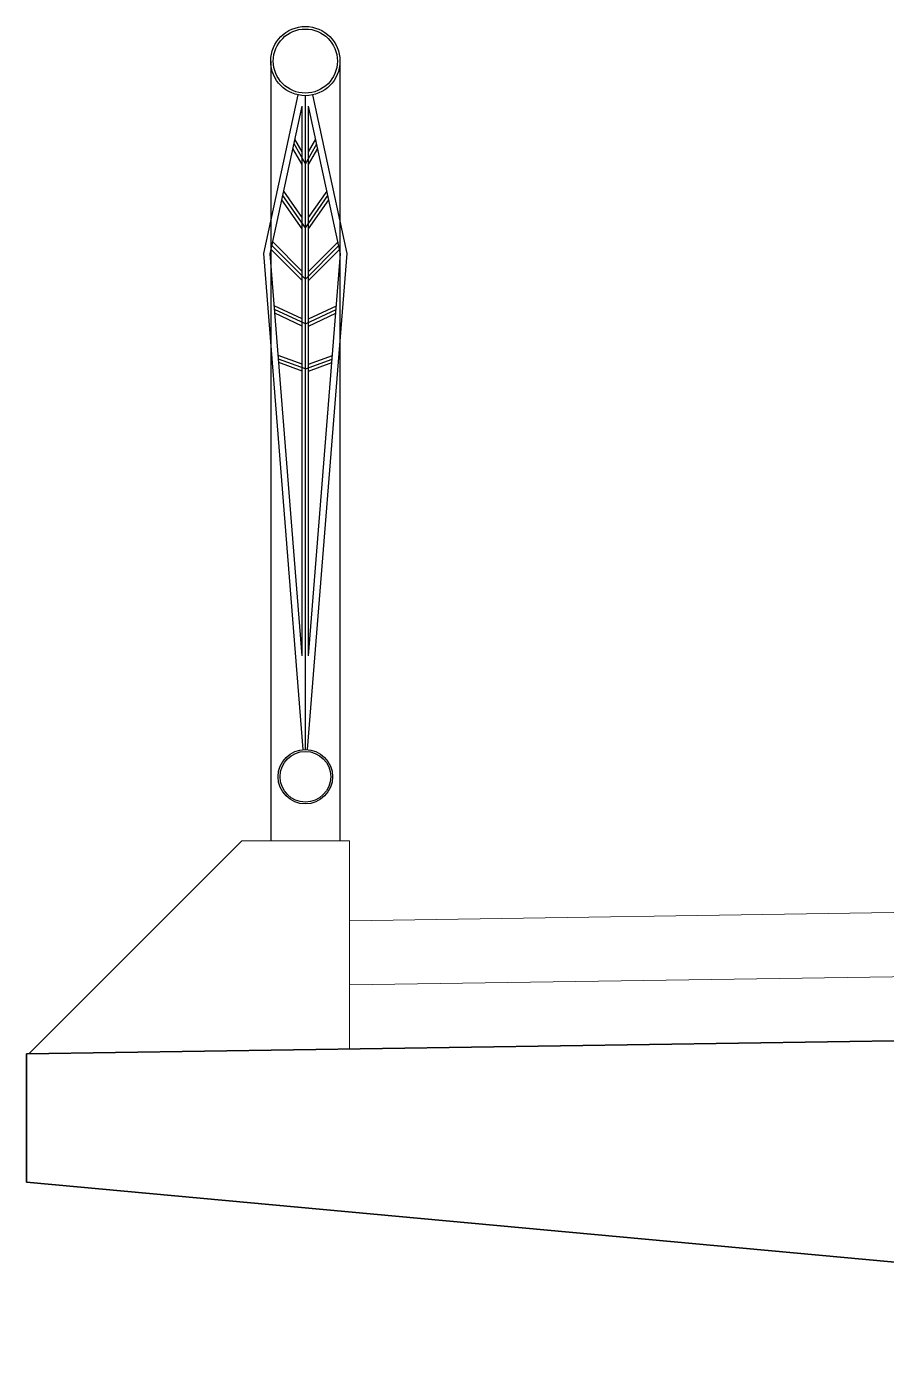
# Model space of a CAD drawing. Extents: x -2611510 to 954358, y -247163 to 181535.
# Drawn here: x 801163 to 802504, y -231160 to -229100 of the extents above; entities that cross this region are included whole.
import ezdxf

# ---------------------------------------------------------------- set-up
doc = ezdxf.new("R2010")
doc.units = 0
doc.linetypes.add('ACAD_ISO08W100', pattern=[36, 24, -3, 6, -3])
doc.layers.get('Defpoints').update_dxf_attribs({"color": 8})
for name, color, linetype, lineweight in [('文字', 7, 'Continuous', 15), ('标注', 3, 'Continuous', 18), ('结构轮廓', 1, 'Continuous', 35)]:
    doc.layers.add(name, color=color, linetype=linetype, lineweight=lineweight)

# ---------------------------------------------------------------- blocks, each defined once
blk = doc.blocks.new('37.5m')
at = {"layer": '结构轮廓'}
for p, q in [((-18751.9, 1518.7), (0, 1800)), ((-18751.9, 1518.7), (-18751.9, 1318.7)), ((-18751.9, 1318.7), (-15951.9, 1060.7))]:
    blk.add_line(p, q, dxfattribs=at)

msp = doc.modelspace()

# ---------------------------------------------------------------- linework, layer by layer
for p, q in [((801543.5, -229154.1), (801543.5, -230370.1)), ((801651.5, -229154.1), (801651.5, -230370.1)), ((801532.5, -229454.1), (801586.1, -229206.8)), ((801662.5, -229454.1), (801609, -229206.8)), ((801542.6, -229454.7), (801592.5, -229224.4)), ((801592.5, -230081.4), (801592.5, -229224.4)), ((801602.5, -230081.4), (801602.5, -229224.4)), ((801652.5, -229454.7), (801602.5, -229224.4)), ((801592.5, -229295.4), (801581.3, -229276)), ((801602.5, -229295.4), (801613.7, -229276)), ((801592.5, -229315.4), (801578.2, -229290.6)), ((801602.5, -229315.4), (801616.9, -229290.6)), ((801592.5, -229398.2), (801563.8, -229357.1)), ((801602.5, -229398.2), (801631.3, -229357.1)), ((801592.5, -229415.6), (801560.9, -229370.4)), ((801602.5, -229415.6), (801634.2, -229370.4)), ((801592.5, -229496.1), (801544.1, -229447.7)), ((801592.5, -229482), (801546.7, -229436.1)), ((801602.5, -229482), (801648.4, -229436.1)), ((801602.5, -229496.1), (801650.9, -229447.7)), ((801594.2, -230227.7), (801532.5, -229454.1)), ((801592.5, -230081.4), (801542.6, -229454.7)), ((801600.9, -230227.7), (801662.5, -229454.1)), ((801602.5, -230081.4), (801652.5, -229454.7)), ((801592.5, -229556.2), (801549.1, -229536)), ((801592.5, -229567.3), (801550, -229547.4)), ((801602.5, -229556.2), (801646, -229536)), ((801602.5, -229567.3), (801645.1, -229547.4)), ((801592.5, -229626.9), (801555.3, -229613.4)), ((801602.5, -229626.9), (801639.8, -229613.4)), ((801592.5, -229637.6), (801556.1, -229624.3)), ((801602.5, -229637.6), (801638.9, -229624.3))]:
    msp.add_line(p, q)
at = {"linetype": 'ACAD_ISO08W100', "ltscale": 0.1}
msp.add_line((801597.5, -230227.6), (801597.5, -229208.1), dxfattribs=at)
for centre, radius in [((801597.5, -229154.1), 54), ((801597.5, -229154.1), 50), ((801597.5, -230270.1), 42.5), ((801597.5, -230270.1), 39.5)]:
    msp.add_circle(centre, radius)
at = {"layer": 'Defpoints'}
for p, q in [((801597.5, -229314.1), (801579.8, -229283.3)), ((801597.5, -229314.1), (801615.3, -229283.3)), ((801597.5, -229414.1), (801562.3, -229363.8)), ((801597.5, -229414.1), (801632.7, -229363.8)), ((801597.5, -229494.1), (801545.4, -229441.9)), ((801597.5, -229494.1), (801649.7, -229441.9)), ((801597.5, -229564.1), (801549.6, -229541.7)), ((801597.5, -229564.1), (801645.5, -229541.7)), ((801597.5, -229634.1), (801555.7, -229618.8)), ((801597.5, -229634.1), (801639.4, -229618.8))]:
    msp.add_line(p, q, dxfattribs=at)
at = {"layer": '文字'}
for p, q in [((801166.3, -230702.3), (801498.6, -230370.1)), ((801498.6, -230370.1), (801666.3, -230370.1)), ((801666.3, -230694.8), (801666.3, -230370.1))]:
    msp.add_line(p, q, dxfattribs=at)
at = {"layer": '标注'}
for p, q in [((801666.3, -230494.8), (807666.3, -230404.8)), ((801166.3, -230702.3), (819918.2, -230421)), ((801666.3, -230594.8), (807668.2, -230504.8))]:
    msp.add_line(p, q, dxfattribs=at)

# ---------------------------------------------------------------- block references
at = {"layer": '文字'}
msp.add_blockref('37.5m', (819914.4, -232221), dxfattribs=at)

doc.saveas('drawing.dxf')
